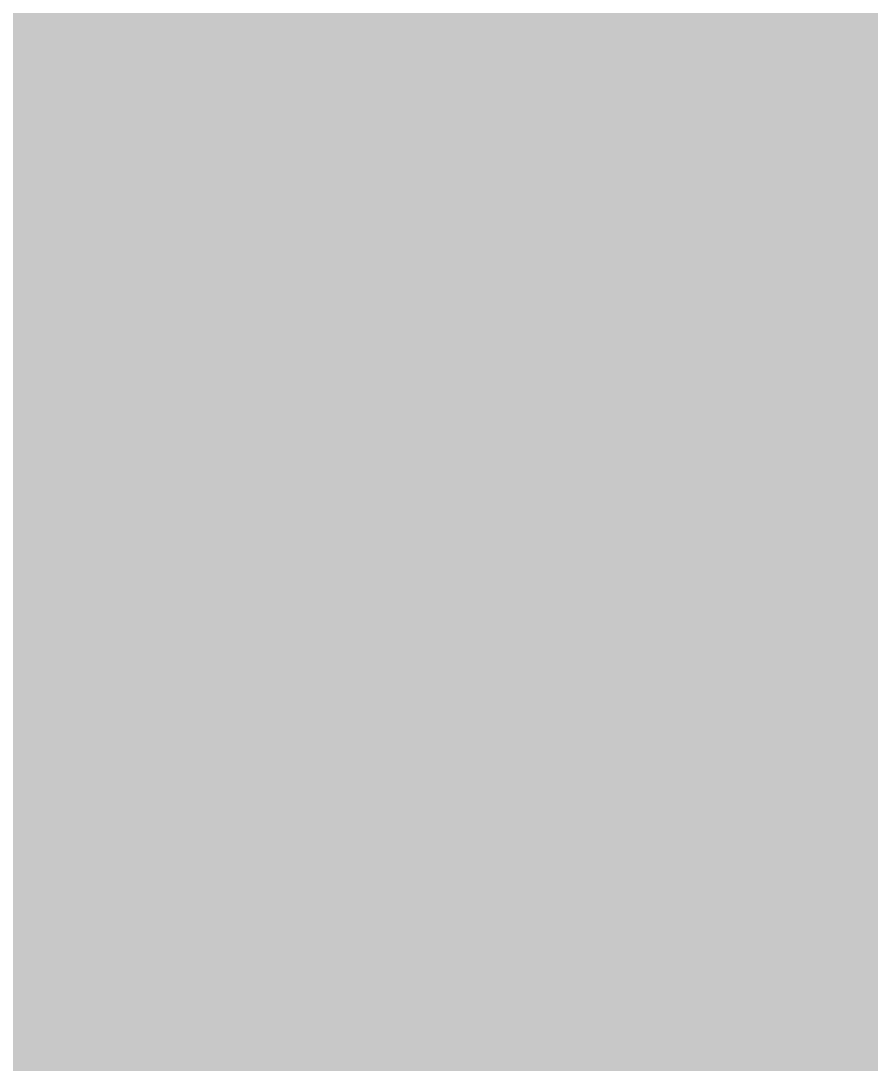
# Model space of a CAD drawing. Extents: x 0 to 196, y 0 to 139.
# Drawn here: x 111.63447 to 111.64964, y 74.21043 to 74.22905 of the extents above; entities that cross this region are included whole.
import ezdxf
from ezdxf.enums import TextEntityAlignment as Align

# ---------------------------------------------------------------- set-up
doc = ezdxf.new("R2010")
doc.units = 0
doc.layers.get('0').update_dxf_attribs({"linetype": 'CONTINUOUS'})
for name, color, linetype in [('BOUND', 85, 'CONTINUOUS'), ('COND', 80, 'CONTINUOUS'), ('TEXT', 142, 'CONTINUOUS')]:
    doc.layers.add(name, color=color, linetype=linetype)

# ---------------------------------------------------------------- blocks, each defined once
blk = doc.blocks.new('PLC_UJCHPLG5MSMTTR')
at = {"layer": 'BOUND'}
blk.add_solid([(-7.5, -8.3), (8.5, -8.3), (-7.5, 1.55), (8.5, 1.55)], dxfattribs=at)

msp = doc.modelspace()

# ---------------------------------------------------------------- block references
msp.add_blockref('PLC_UJCHPLG5MSMTTR', (113.03, 73.66))

# ---------------------------------------------------------------- texts
at = {"layer": 'TEXT'}
for s, p in [('B12', (110.78, 73.66)), ('B9', (112.01, 73.66)), ('A5', (113.03, 73.66))]:
    msp.add_text(s, height=2.032, dxfattribs=at).set_placement(p, align=Align.CENTER)

doc.saveas('drawing.dxf')
